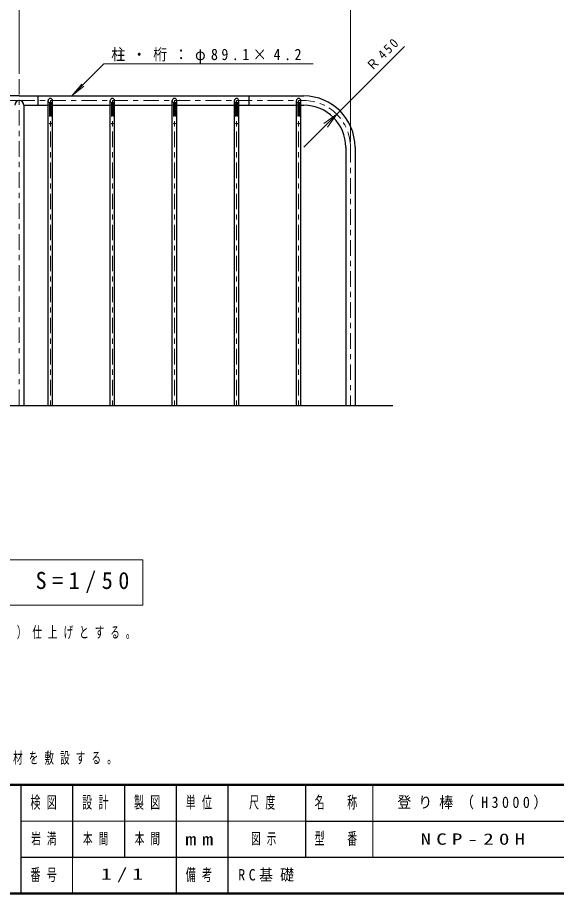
# Model space of a CAD drawing. Units: millimetres on the paper. Extents: x -365 to 0, y 0 to 257.
# Drawn here: x -238.2 to -134, y 0 to 169.4 of the extents above; entities that cross this region are included whole.
import ezdxf

# ---------------------------------------------------------------- set-up
doc = ezdxf.new("R2010")
doc.units = ezdxf.units.MM
doc.linetypes.add('USER1', pattern=[4.5, 2.5, -2])
doc.linetypes.add('USER2', pattern=[6, 3, -1, 1, -1])
doc.layers.add('LY_3', color=7, linetype='Continuous', lineweight=13)
doc.layers.add('LY_4', color=7, linetype='Continuous', lineweight=13)
doc.layers.add('LY_5', color=7, linetype='Continuous')
doc.styles.add('ＭＳ ゴシック', font='')
doc.styles.get('ＭＳ ゴシック').set_extended_font_data('MS Gothic')

# ---------------------------------------------------------------- blocks, each defined once
blk = doc.blocks.new('open_arrow')
at = {"color": 0, "linetype": 'Continuous', "lineweight": -2}
blk.add_lwpolyline([(7.5, 1.25), (0, 0), (7.5, -1.25)], dxfattribs=at)

msp = doc.modelspace()

# ---------------------------------------------------------------- linework, layer by layer
at = {"layer": 'LY_3'}
for p, q in [((-237.815, 158.462), (-237.815, 175.2)), ((-237.815, 158.462), (-237.815, 175.2)), ((-173.815, 145.309), (-173.815, 175.2)), ((-182.815, 144.309), (-163.329, 163.794)), ((-221.463, 160.389), (-227.653, 154.2)), ((-221.463, 160.389), (-181.038, 160.389)), ((-227.653, 154.2), (-225.724, 156.498)), ((-227.653, 154.2), (-225.354, 156.128)), ((-213.915, 64.521), (-261.715, 64.521)), ((-213.915, 55.721), (-213.915, 64.521)), ((-261.715, 55.721), (-213.915, 55.721))]:
    msp.add_line(p, q, dxfattribs=at)
at = {"layer": 'LY_3', "linetype": 'USER2'}
for p, q in [((-237.815, 157.462), (-237.815, 94.309)), ((-237.815, 153.309), (-292.815, 153.309)), ((-237.815, 153.309), (-182.815, 153.309)), ((-231.815, 153.309), (-231.815, 94.309)), ((-219.815, 153.309), (-219.815, 94.309)), ((-207.815, 153.309), (-207.815, 94.309)), ((-195.815, 153.309), (-195.815, 94.309)), ((-183.815, 153.309), (-183.815, 94.309)), ((-173.815, 144.309), (-173.815, 94.309))]:
    msp.add_line(p, q, dxfattribs=at)
at = {"layer": 'LY_3', "lineweight": 25}
for p, q in [((-237.815, 154.2), (-292.815, 154.2)), ((-237.815, 154.2), (-182.815, 154.2)), ((-234.215, 154.2), (-234.215, 152.418)), ((-193.415, 152.418), (-193.415, 154.2)), ((-232.242, 94.309), (-232.242, 153.309)), ((-231.388, 94.309), (-231.388, 153.309)), ((-220.242, 94.309), (-220.242, 153.309)), ((-219.388, 94.309), (-219.388, 153.309)), ((-208.242, 94.309), (-208.242, 153.309)), ((-207.388, 94.309), (-207.388, 153.309)), ((-196.242, 94.309), (-196.242, 153.309)), ((-195.388, 94.309), (-195.388, 153.309)), ((-184.242, 94.309), (-184.242, 153.309)), ((-183.388, 94.309), (-183.388, 153.309)), ((-236.924, 152.418), (-232.242, 152.418)), ((-236.924, 152.418), (-236.924, 94.309)), ((-231.388, 152.418), (-220.242, 152.418)), ((-219.388, 152.418), (-208.242, 152.418)), ((-207.388, 152.418), (-196.242, 152.418)), ((-195.388, 152.418), (-184.242, 152.418)), ((-183.388, 152.418), (-182.815, 152.418)), ((-174.706, 144.309), (-174.706, 94.309)), ((-172.924, 144.309), (-172.924, 94.309)), ((-165.621, 94.309), (-291.388, 94.309))]:
    msp.add_line(p, q, dxfattribs=at)
at = {"layer": 'LY_3', "linetype": 'USER1'}
for p, q in [((-232.005, 152.722), (-232.005, 148.922)), ((-231.905, 152.822), (-231.725, 152.822)), ((-231.625, 152.722), (-231.625, 148.922)), ((-220.005, 152.722), (-220.005, 148.922)), ((-219.905, 152.822), (-219.725, 152.822)), ((-219.625, 152.722), (-219.625, 148.922)), ((-208.005, 152.722), (-208.005, 148.922)), ((-207.905, 152.822), (-207.725, 152.822)), ((-207.625, 152.722), (-207.625, 148.922)), ((-196.005, 152.722), (-196.005, 148.922)), ((-195.905, 152.822), (-195.725, 152.822)), ((-195.625, 152.722), (-195.625, 148.922)), ((-184.005, 152.722), (-184.005, 148.922)), ((-183.905, 152.822), (-183.725, 152.822)), ((-183.625, 152.722), (-183.625, 148.922)), ((-231.388, 152.418), (-232.242, 152.418)), ((-219.388, 152.418), (-220.242, 152.418)), ((-207.388, 152.418), (-208.242, 152.418)), ((-195.388, 152.418), (-196.242, 152.418)), ((-183.388, 152.418), (-184.242, 152.418)), ((-231.905, 148.822), (-231.725, 148.822)), ((-219.905, 148.822), (-219.725, 148.822)), ((-207.905, 148.822), (-207.725, 148.822)), ((-195.905, 148.822), (-195.725, 148.822)), ((-183.905, 148.822), (-183.725, 148.822))]:
    msp.add_line(p, q, dxfattribs=at)
at = {"layer": 'LY_3', "lineweight": 25}
for centre, radius, end in [((-182.815, 144.309), 9.891, 90), ((-237.815, 152.418), 0.891, 180), ((-231.815, 153.309), 0.427, 180), ((-219.815, 153.309), 0.427, 180), ((-207.815, 153.309), 0.427, 180), ((-195.815, 153.309), 0.427, 180), ((-183.815, 153.309), 0.427, 180), ((-182.815, 144.309), 8.109, 90)]:
    msp.add_arc(centre, radius, 0, end, dxfattribs=at)
at = {"layer": 'LY_3', "linetype": 'USER1'}
for centre, radius, start, end in [((-231.815, 153.309), 0.427, 180, 0), ((-231.905, 152.722), 0.1, 90, 180), ((-231.725, 152.722), 0.1, 0, 90), ((-219.815, 153.309), 0.427, 180, 0), ((-219.905, 152.722), 0.1, 90, 180), ((-219.725, 152.722), 0.1, 0, 90), ((-207.815, 153.309), 0.427, 180, 0), ((-207.905, 152.722), 0.1, 90, 180), ((-207.725, 152.722), 0.1, 0, 90), ((-195.815, 153.309), 0.427, 180, 0), ((-195.905, 152.722), 0.1, 90, 180), ((-195.725, 152.722), 0.1, 0, 90), ((-183.815, 153.309), 0.427, 180, 0), ((-183.905, 152.722), 0.1, 90, 180), ((-183.725, 152.722), 0.1, 0, 90), ((-231.905, 148.922), 0.1, 180, 270), ((-231.725, 148.922), 0.1, 270, 0), ((-219.905, 148.922), 0.1, 180, 270), ((-219.725, 148.922), 0.1, 270, 0), ((-207.905, 148.922), 0.1, 180, 270), ((-207.725, 148.922), 0.1, 270, 0), ((-195.905, 148.922), 0.1, 180, 270), ((-195.725, 148.922), 0.1, 270, 0), ((-183.905, 148.922), 0.1, 180, 270), ((-183.725, 148.922), 0.1, 270, 0)]:
    msp.add_arc(centre, radius, start, end, dxfattribs=at)
at = {"layer": 'LY_3', "linetype": 'USER2'}
msp.add_arc((-182.815, 144.309), 9, 0, 90, dxfattribs=at)
at = {"layer": 'LY_4', "lineweight": 50}
for p, q in [((-365, 21), (0, 21)), ((-365, 0), (0, 0))]:
    msp.add_line(p, q, dxfattribs=at)
at = {"layer": 'LY_4', "lineweight": 25}
for p, q in [((-237.5, 21), (-237.5, 0)), ((-227.5, 21), (-227.5, 7)), ((-217.5, 21), (-217.5, 7)), ((-207.5, 21), (-207.5, 0)), ((-197.5, 21), (-197.5, 7)), ((-182.5, 21), (-182.5, 7)), ((-182.5, 14), (-70, 14)), ((-237.5, 7), (0, 7)), ((-197.5, 7), (-197.5, 0))]:
    msp.add_line(p, q, dxfattribs=at)
at = {"layer": 'LY_4'}
for p, q in [((-169.5, 21), (-169.5, 7)), ((-237.5, 14), (-182.5, 14)), ((-227.5, 7), (-227.5, 0))]:
    msp.add_line(p, q, dxfattribs=at)

# ---------------------------------------------------------------- block references
at = {"layer": 'LY_3', "xscale": 0.4, "yscale": 0.4, "rotation": 225}
msp.add_blockref('open_arrow', (-176.451, 150.672), dxfattribs=at)

# ---------------------------------------------------------------- texts
at = {"layer": 'LY_3', "insert": (-166.865, 161.673), "char_height": 1.833, "attachment_point": 8, "rotation": 45, "style": 'ＭＳ ゴシック'}
msp.add_mtext('\\T1.33;\\W0.95;Ｒ450', dxfattribs=at)
at = {"layer": 'LY_3', "style": 'ＭＳ ゴシック'}
for s, insert, char_height, attachment_point in [('\\T1.5;\\W0.9;柱・桁：φ89.1×4.2', (-220.038, 160.539), 2.199, 7), ('\\T1.5;\\W0.95;立面図\u3000S=1/50', (-260.315, 60.121), 3.299, 4), ('\\T1.63;\\W0.6;鋼材は、電気亜鉛メッキ処理の上、ポリエステル樹脂粉体塗装（ライトグリーン/ベージュ）仕上げとする。', (-360.186, 48.882), 2.199, 7), ('\\T1.64;\\W0.6;安全領域内には、障害物等がないものとし、落下高さに見合った衝撃吸収性能を有する素材を敷設する。', (-360.186, 24.882), 2.199, 7), ('\\T1.5;\\W0.9;RC基礎', (-195.5, 3.5), 2.199, 4)]:
    msp.add_mtext(s, dxfattribs=dict(at, insert=insert, char_height=char_height, attachment_point=attachment_point))
at = {"layer": 'LY_4', "char_height": 2.346, "attachment_point": 5, "style": 'ＭＳ ゴシック'}
for s, insert in [('\\T1.64;\\W0.6;検図', (-232.5, 17.5)), ('\\T1.64;\\W0.6;設計', (-222.5, 17.5)), ('\\T1.64;\\W0.6;製図', (-212.5, 17.5)), ('\\T1.64;\\W0.6;単位', (-202.5, 17.5)), ('\\T1.64;\\W0.6;尺度', (-190.25, 17.5)), ('\\T1.64;\\W0.6;名\u3000称', (-176, 17.5)), ('\\T1.64;\\W0.6;型\u3000番', (-176, 10.5)), ('\\T1.5;\\W1.35;mm', (-202.5, 10.5)), ('\\T1.64;\\W0.6;番号', (-232.5, 3.5)), ('\\T1.64;\\W0.6;備考', (-202.5, 3.5))]:
    msp.add_mtext(s, dxfattribs=dict(at, insert=insert))
at = {"layer": 'LY_5', "char_height": 2.199, "attachment_point": 4, "style": 'ＭＳ ゴシック'}
for s, insert in [('\\T1.5;\\W0.9;登り棒（H3000）', (-164.75, 17.5)), ('\\T1.64;\\W0.6;岩満', (-235.5, 10.5)), ('\\T1.64;\\W0.6;本間', (-225.5, 10.5)), ('\\T1.64;\\W0.6;本間', (-215.5, 10.5)), ('\\T1.64;\\W0.6;図示', (-193, 10.5)), ('\\T1.5;\\W1.35;NCP-20H', (-160.25, 10.5)), ('\\T1.5;\\W1.35;1/1', (-222, 3.5))]:
    msp.add_mtext(s, dxfattribs=dict(at, insert=insert))

doc.saveas('drawing.dxf')
